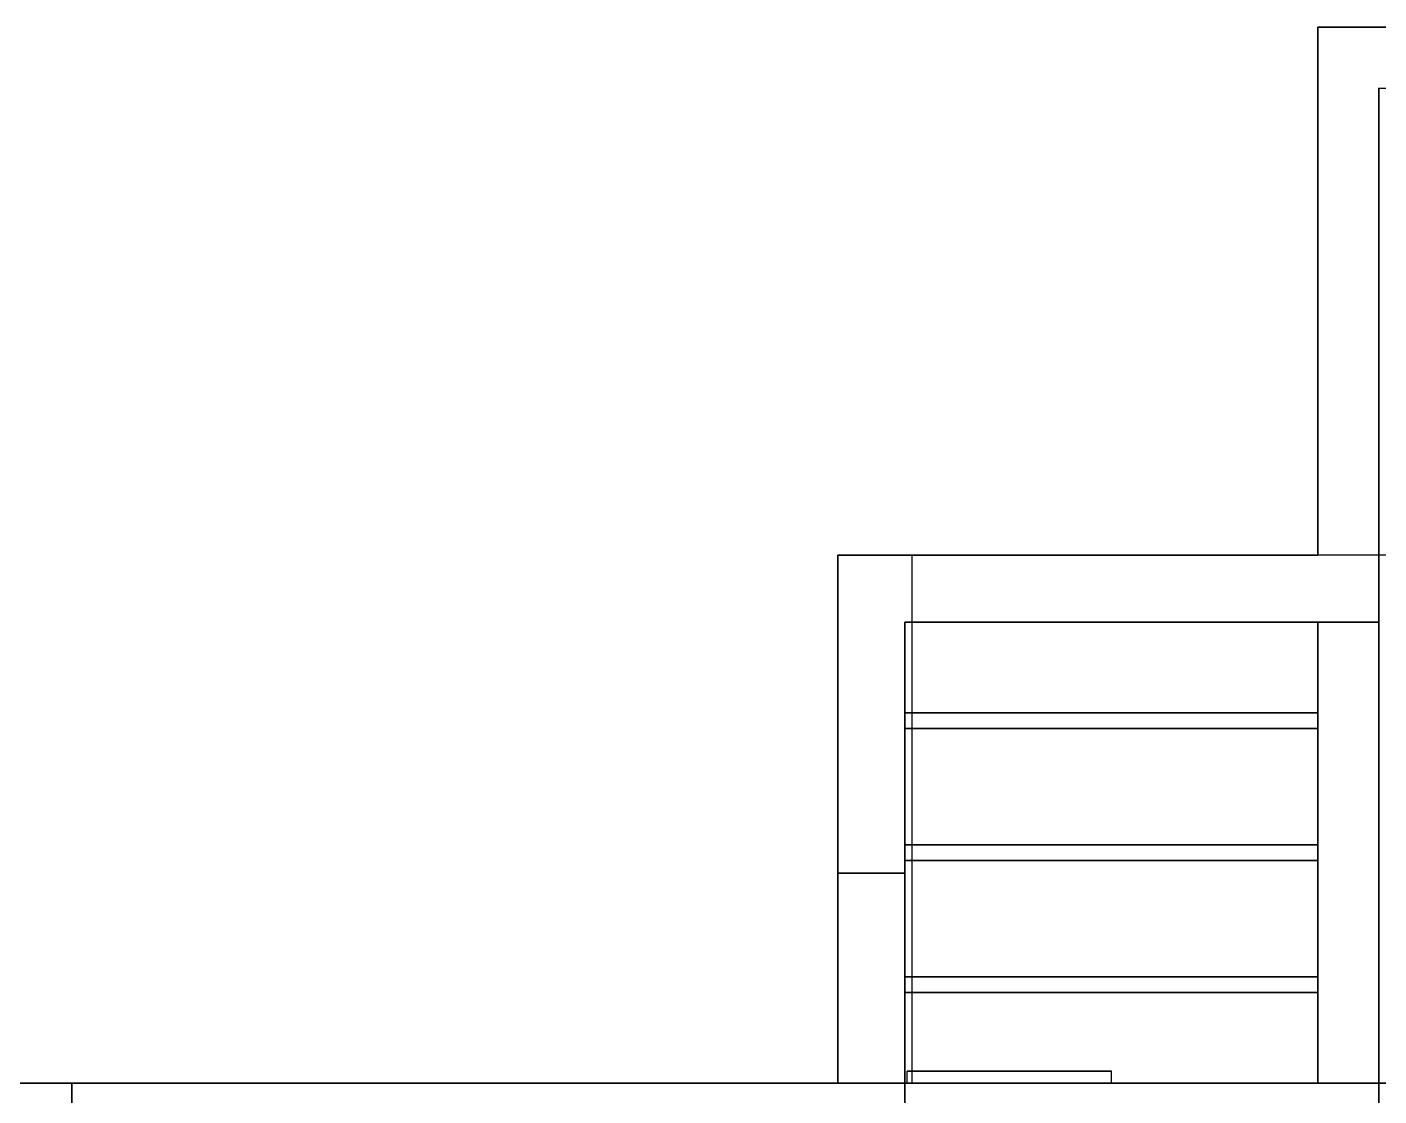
# Model space of a CAD drawing. Header units: millimetres. Extents: x 1429 to 3422, y 966 to 3043.
# Drawn here: x 2197 to 2760, y 2597 to 3043 of the extents above; entities that cross this region are included whole.
import ezdxf

# ---------------------------------------------------------------- set-up
doc = ezdxf.new("R2010")
doc.units = ezdxf.units.MM
doc.header["$MEASUREMENT"] = 0
for name, color, linetype in [('3D_BASE HORMIGON', 7, 'Continuous'), ('3D_CARPINTER_A', 7, 'Continuous'), ('3D_CUBIERTA', 7, 'Continuous'), ('3D_MURO', 1, 'Continuous'), ('3D_PISO', 7, 'Continuous'), ('3D_PUERTAS', 33, 'Continuous'), ('3D_VIGAS', 5, 'Continuous')]:
    doc.layers.add(name, color=color, linetype=linetype)

msp = doc.modelspace()

# ---------------------------------------------------------------- linework, layer by layer
at = {"layer": '3D_BASE HORMIGON'}
for p, q in [((2734.28537699226, 3042.62513616168, 270), (2734.28537699226, 3042.62513616168, 90)), ((2734.285376972912, 2932.625135844617, 270), (2734.285376972912, 2932.625135844617, 90)), ((2534.285377587667, 2822.625135527553, 270), (2534.285377587667, 2822.625135527553, 90)), ((2634.285377270615, 2822.625135527553, 270), (2634.285377270615, 2822.625135527553, 90)), ((2734.285376953563, 2822.625135527554, 270), (2734.285376953563, 2822.625135527554, 90)), ((2534.285377576012, 2712.625135844616, 270), (2534.285377576012, 2712.625135844616, 90)), ((2528.285377772861, 2602.625137577634, 180), (2528.285377772861, 2602.625137577634)), ((2534.285377564358, 2602.625136161679, 270), (2534.285377564358, 2602.625136161679, 90)), ((2690.535377175995, 2602.625136161679, 270), (2690.535377175995, 2602.625136161679, 90))]:
    msp.add_line(p, q, dxfattribs=at)
for points in [[(3422.285375280362, 3042.625136161679), (3422.285375086972, 2354.625135379804), (2872.285376449666, 2354.625135527993), (2872.285376723522, 2601.125136161681), (2846.785376787632, 2601.125136161681), (2846.785376787631, 2602.625136161679), (2534.285377564358, 2602.625136161679), (2534.285377587667, 2822.625135527553), (2734.285376953563, 2822.625135527554), (2734.28537699226, 3042.62513616168), (3422.285375280362, 3042.625136161679)], [(3422.285375280362, 3042.625136161679), (2734.28537699226, 3042.62513616168)], [(2734.28537699226, 3042.62513616168), (3422.285375280362, 3042.625136161679)], [(2734.285376953563, 2822.625135527554), (2734.28537699226, 3042.62513616168)], [(2734.28537699226, 3042.62513616168), (2734.285376953563, 2822.625135527554)], [(2734.285376953563, 2822.625135527554), (2734.28537699226, 3042.62513616168)], [(2734.28537699226, 3042.62513616168), (3422.285375280362, 3042.625136161679)], [(2534.285377587667, 2822.625135527553), (2734.285376953563, 2822.625135527554)], [(2534.285377564358, 2602.625136161679), (2534.285377587667, 2822.625135527553)], [(2534.285377587667, 2822.625135527553), (2534.285377564358, 2602.625136161679)], [(2734.285376953563, 2822.625135527554), (2534.285377587667, 2822.625135527553)], [(2534.285377564358, 2602.625136161679), (2534.285377587667, 2822.625135527553)], [(2534.285377587667, 2822.625135527553), (2734.285376953563, 2822.625135527554)], [(2872.285376916912, 2602.625137577633), (2872.285376723522, 1914.625136795759), (2322.285378086216, 1914.625136943947), (2322.285378360072, 2161.125137577636), (2296.785378424182, 2161.125137577636), (2296.785378424181, 2162.625137577633), (1984.285379200908, 2162.625137577633), (1984.285379224216, 2382.625136943507), (2184.285378590113, 2382.625136943508), (2184.28537862881, 2602.625137577634), (2872.285376916912, 2602.625137577633)], [(2872.285376916912, 2602.625137577633), (2184.28537862881, 2602.625137577634)], [(2184.28537862881, 2602.625137577634), (2872.285376916912, 2602.625137577633)], [(2184.28537862881, 2602.625137577634), (2872.285376916912, 2602.625137577633)], [(2846.785376787631, 2602.625136161679), (2534.285377564358, 2602.625136161679)], [(2534.285377564358, 2602.625136161679), (2846.785376787631, 2602.625136161679)], [(2846.785376787631, 2602.625136161679), (2534.285377564358, 2602.625136161679)]]:
    msp.add_lwpolyline(points, dxfattribs=at)
at = {"layer": '3D_CARPINTER_A'}
msp.add_polyline3d([(1457.285380507326, 1914.625136795756, 432.6272728141732), (1457.285380507326, 1722.625136161678, 432.6272728141732), (1657.285379880487, 1722.625136161678, 465.3545455139752), (1657.285379872676, 1716.625136161677, 465.354545512697), (1689.227747552685, 1716.625136161677, 470.5814784177841), (1689.78537987331, 1500.125136795756, 470.6727273431868), (2294.085378053753, 1500.125136795754, 569.5581818178186), (2296.785378049774, 1940.962494339922, 569.9999999999995), (2844.085376791611, 1940.125136795756, 659.690512064324), (2846.785376413225, 2380.962492923968, 659.9999999387333), (3394.08537515506, 2380.125135379802, 749.6196124115136), (3394.154563889781, 3014.7312901672, 749.5695035495323), (2759.785376987786, 3017.125136161679, 645.7636363637187), (2759.785376948652, 2794.625135493134, 645.7636363573151), (2562.285377582853, 2794.625135527552, 613.4454545687474), (2562.285377582854, 2577.125136161681, 613.4454545687478), (2209.785378287999, 2577.12513616168, 555.7636363699482), (2209.785378287997, 2356.125135527547, 555.763636369948), (2010.785378922121, 2356.125135527549, 523.2000000353501), (2010.785378922123, 2136.125136161713, 523.2000000353505), (1657.285379873245, 2136.125136161705, 465.3545455127899), (1657.285379873248, 1914.625136795765, 465.3545455127905), (1457.285380507326, 1914.625136795756, 432.6272728141732)], dxfattribs=at)
at = {"layer": '3D_CUBIERTA'}
for p, q in [((2734.28537699226, 3042.62513616168, 644.5909090821478), (2734.28537699226, 3042.62513616168, 649.5909090821478)), ((2534.285377587667, 2822.625135527553, 611.8636363772025), (2534.285377587667, 2822.625135527553, 616.8636363772025)), ((2734.285376953563, 2822.625135527554, 644.5909090758157), (2734.285376953563, 2822.625135527554, 649.5909090758157)), ((2562.285377582853, 2794.625135527552, 613.4454545687474), (2562.285377582853, 2794.625135527552, 616.4454545687474)), ((2534.285377564358, 2602.62513616168, 611.8636363733885), (2534.285377564358, 2602.62513616168, 616.8636363733885))]:
    msp.add_line(p, q, dxfattribs=at)
for points in [[(2562.285377582853, 2794.625135527552), (2562.285377582854, 2577.125136161681)], [(2562.285377582854, 2577.125136161681), (2562.285377582853, 2794.625135527552)]]:
    msp.add_lwpolyline(points, dxfattribs=at)
at = {"layer": '3D_CUBIERTA', "extrusion": (0, 1, 0)}
for points in [[(-2562.285377582853, 616.4454545687474), (-2759.785376948652, 648.7636363573151)], [(-2759.785376948652, 645.7636363573151), (-2562.285377582853, 613.4454545687474)]]:
    msp.add_lwpolyline(points, dxfattribs=at)
at = {"layer": '3D_CUBIERTA'}
for points in [[(2734.28537699226, 3042.62513616168, 644.5909090821478), (2734.285376972912, 2932.625135844617, 644.5909090789818), (2734.285376953563, 2822.625135527554, 644.5909090758157)], [(3422.285375280363, 3042.625136161679, 757.172727242191), (3078.285376136311, 3042.625136161679, 700.8818181621693), (2734.28537699226, 3042.62513616168, 644.5909090821478)], [(2734.28537699226, 3042.62513616168, 649.5909090821478), (3078.285376136311, 3042.625136161679, 705.8818181621693), (3422.285375280363, 3042.625136161679, 762.172727242191)], [(2734.285376953563, 2822.625135527554, 649.5909090758157), (2734.285376972912, 2932.625135844617, 649.5909090789818), (2734.28537699226, 3042.62513616168, 649.5909090821478)], [(2534.285377587667, 2822.625135527553, 611.8636363772025), (2534.285377576012, 2712.625135844616, 611.8636363752955), (2534.285377564358, 2602.62513616168, 611.8636363733885)], [(2734.285376953563, 2822.625135527554, 644.5909090758157), (2634.285377270615, 2822.625135527553, 628.2272727265091), (2534.285377587667, 2822.625135527553, 611.8636363772025)], [(2534.285377587667, 2822.625135527553, 616.8636363772025), (2634.285377270615, 2822.625135527553, 633.2272727265091), (2734.285376953563, 2822.625135527554, 649.5909090758157)], [(2534.285377564358, 2602.62513616168, 616.8636363733885), (2534.285377576012, 2712.625135844616, 616.8636363752955), (2534.285377587667, 2822.625135527553, 616.8636363772025)], [(2534.285377564358, 2602.62513616168, 611.8636363733885), (2359.285377926179, 2602.625136161679, 583.2272727305169), (2184.285378287999, 2602.625136161679, 554.5909090876454)], [(2184.285378287999, 2602.625136161679, 559.5909090876454), (2359.285377926179, 2602.625136161679, 588.2272727305169), (2534.285377564358, 2602.62513616168, 616.8636363733885)]]:
    msp.add_open_spline(points, degree=2, dxfattribs=at)
at = {"layer": '3D_MURO'}
for p, q in [((2734.28537699226, 3042.62513616168, 270), (2734.28537699226, 3042.62513616168, 641.5909090821478)), ((2534.285377587667, 2822.625135527553, 270), (2534.285377587667, 2822.625135527553, 608.8636363772025)), ((2734.285376953563, 2822.625135527554, 270), (2734.285376953563, 2822.625135527554, 641.5909090758157)), ((2562.285377582853, 2794.625135527552, 270), (2562.285377582853, 2794.625135527552, 613.4454545687474)), ((2734.285376948644, 2794.625135527554, 300), (2734.285376948644, 2794.625135527554, 641.5909090750108)), ((2534.285377564358, 2602.625136161679, 270), (2534.285377564358, 2602.625136161679, 300)), ((2534.285377564358, 2602.62513616168, 540), (2534.285377564358, 2602.62513616168, 608.8636363733885)), ((2534.285377564358, 2602.62513616168, 540), (2534.285377564358, 2602.62513616168, 270)), ((2534.285377564358, 2602.625136161679, 270), (2534.285377564358, 2602.625136161679, 300)), ((2562.285377582853, 2602.62513616168, 540), (2562.285377582853, 2602.62513616168, 613.4454545687474)), ((2562.285377582853, 2602.62513616168, 540), (2562.285377582853, 2602.62513616168, 270)), ((2734.285376914873, 2602.62513616168, 300), (2734.285376914873, 2602.62513616168, 641.5909090694846)), ((2759.785376915195, 2602.62513616168, 300), (2759.785376915195, 2602.62513616168, 645.7636363518402))]:
    msp.add_line(p, q, dxfattribs=at)
at = {"layer": '3D_MURO', "extrusion": (-0.1614885684714617, 0, 0.9868745828386897)}
msp.add_lwpolyline([(-1942.625136795757, 1479.649861353217), (-1694.625136161678, 1479.649861353217), (-1694.625136098143, 1710.682257293048), (-1474.625136795755, 1710.68225729304), (-1474.625136795756, 2384.526745413391), (-1914.625136795759, 2384.526745413392), (-1914.625136795759, 2941.841735892606), (-2354.625135379804, 2941.841735892606), (-2354.625135379804, 3499.156725991353), (-3042.625136161679, 3499.156726187316), (-3042.62513616168, 2802.006338233146), (-2822.625135527554, 2802.006338193934), (-2822.625135527553, 2599.346341833902), (-2602.62513616168, 2599.346341810284), (-2602.625136161679, 2244.691347789055), (-2382.625135527548, 2244.691347789055), (-2382.625135527546, 2042.031351429053), (-2162.625136161679, 2042.031351429052), (-2162.625136161669, 1682.309857713252), (-1942.625136795757, 1682.309857713264), (-1942.625136795757, 1479.649861353217)], dxfattribs=at)
at = {"layer": '3D_MURO'}
for points in [[(3422.285375280362, 3014.625136161679), (3422.285375280362, 3042.625136161679), (2734.28537699226, 3042.62513616168), (2734.285376953563, 2822.625135527554), (2534.285377587667, 2822.625135527553), (2534.285377564358, 2690.125134893479), (2562.285377566475, 2690.125134889094), (2562.285377582853, 2794.625135527552), (2759.785376948653, 2794.625135493134), (2759.785376987786, 3017.125136161679), (3422.285375280362, 3014.625136161679)], [(2534.285377564358, 2602.62513616168), (2534.285377587667, 2822.625135527553), (2734.285376953563, 2822.625135527554), (2734.28537699226, 3042.62513616168), (3422.285375280362, 3042.625136161679), (3422.285375280362, 3014.625136161679), (2759.785376987786, 3017.125136161679), (2759.785376948653, 2794.625135493134), (2562.285377582853, 2794.625135527552), (2562.285377582853, 2602.62513616168), (2534.285377564358, 2602.62513616168)], [(2734.28537699226, 3042.62513616168), (3422.285375280362, 3042.625136161679)], [(2734.285376953563, 2822.625135527554), (2734.28537699226, 3042.62513616168)], [(2534.285377587667, 2822.625135527553), (2734.285376953563, 2822.625135527554)], [(2534.285377568993, 2690.125134893479), (2534.285377587667, 2822.625135527553)], [(2562.285377582853, 2794.625135527552), (2562.285377582853, 2690.125134893479)], [(2759.785376948653, 2794.625135493134), (2562.285377582853, 2794.625135527552)], [(2010.785378922132, 2161.12513616168), (1984.285378922132, 2161.12513616168), (1984.285378922132, 2382.625135527546), (2184.285378287999, 2382.625135527548), (2184.285378287999, 2602.625136161679), (2846.785376787631, 2602.625136161679), (2846.785376787631, 2577.125136161681), (2209.785378287999, 2577.12513616168), (2209.785378287997, 2356.125135527547), (2010.785378922121, 2356.125135527549), (2010.785378922132, 2161.12513616168)], [(2534.285377564358, 2602.62513616168), (2562.285377582853, 2602.62513616168)]]:
    msp.add_lwpolyline(points, dxfattribs=at)
at = {"layer": '3D_MURO', "extrusion": (-0.1614885684714616, 0, 0.9868745828386897)}
msp.add_lwpolyline([(-2161.12513616168, 2068.883801031893), (-2161.12513616168, 2042.031351429052), (-2382.625135527546, 2042.031351429053), (-2382.625135527548, 2244.691347789055), (-2602.625136161679, 2244.691347789055), (-2602.625136161679, 2827.845487772885), (-2577.125136161681, 2827.845487772682), (-2577.12513616168, 2270.530497406882), (-2356.125135527547, 2270.530497406879), (-2356.125135527549, 2068.883801031882), (-2161.12513616168, 2068.883801031893)], dxfattribs=at)
at = {"layer": '3D_MURO'}
for points, degree in [([(2734.28537699226, 3042.62513616168, 270), (3078.285376136311, 3042.625136161679, 270), (3422.285375280362, 3042.625136161679, 270)], 2), ([(2734.285376953563, 2822.625135527554, 270), (2734.285376972912, 2932.625135844617, 270), (2734.28537699226, 3042.62513616168, 270)], 2), ([(2734.28537699226, 3042.62513616168, 641.5909090821478), (2734.285376979361, 2969.291802616971, 641.5909090800372), (2734.285376966462, 2895.958469072262, 641.5909090779262), (2734.285376953563, 2822.625135527554, 641.5909090758157)], 3), ([(3422.285375280363, 3042.625136161679, 754.172727242191), (3192.952042517662, 3042.625136161679, 716.6454545221767), (2963.618709754961, 3042.625136161679, 679.1181818021623), (2734.28537699226, 3042.62513616168, 641.5909090821478)], 3), ([(2534.285377564358, 2602.62513616168, 270), (2534.285377576012, 2712.625135844616, 270), (2534.285377587667, 2822.625135527553, 270)], 2), ([(2534.285377587667, 2822.625135527553, 270), (2634.285377270615, 2822.625135527553, 270), (2734.285376953563, 2822.625135527554, 270)], 2), ([(2534.285377587667, 2822.625135527553, 608.8636363772025), (2534.285377579897, 2749.291802405595, 608.8636363759313), (2534.285377572128, 2675.958469283637, 608.8636363746599), (2534.285377564358, 2602.62513616168, 608.8636363733885)], 3), ([(2734.285376953563, 2822.625135527554, 641.5909090758157), (2667.618710498265, 2822.625135527553, 630.6818181762778), (2600.952044042965, 2822.625135527553, 619.7727272767403), (2534.285377587667, 2822.625135527553, 608.8636363772025)], 3), ([(2562.285377582853, 2794.625135527552, 270), (2562.285377582853, 2698.625135844616, 270), (2562.285377582853, 2602.62513616168, 270)], 2), ([(2759.785376948653, 2794.625135493134, 270), (2661.035377265753, 2794.625135510343, 270), (2562.285377582853, 2794.625135527552, 270)], 2), ([(2562.285377582853, 2794.625135527552, 613.4454545687474), (2628.118710704787, 2794.625135516079, 624.2181818316035), (2693.95204382672, 2794.625135504607, 634.9909090944592), (2759.785376948653, 2794.625135493134, 645.7636363573151)], 3), ([(2562.285377582853, 2602.62513616168, 613.4454545687474), (2562.285377582853, 2666.625135950304, 613.4454545687473), (2562.285377582853, 2730.625135738928, 613.4454545687476), (2562.285377582853, 2794.625135527552, 613.4454545687474)], 3), ([(2734.285376948644, 2794.625135527554, 300), (2734.285376931758, 2698.625135844617, 300), (2734.285376914873, 2602.62513616168, 300)], 2), ([(2759.785376948652, 2794.625135493134, 300), (2747.035376948648, 2794.625135510344, 300), (2734.285376948644, 2794.625135527554, 300)], 2), ([(2734.285376948644, 2794.625135527554, 641.5909090750108), (2742.785376948647, 2794.62513551608, 642.9818181691122), (2751.28537694865, 2794.625135504607, 644.3727272632137), (2759.785376948652, 2794.625135493134, 645.7636363573151)], 3), ([(2734.285376914873, 2602.62513616168, 641.5909090694846), (2734.28537692613, 2666.625135950304, 641.5909090713268), (2734.285376937387, 2730.625135738929, 641.5909090731687), (2734.285376948644, 2794.625135527554, 641.5909090750108)], 3), ([(2759.785376915195, 2602.62513616168, 300), (2759.785376931924, 2698.625135827407, 300), (2759.785376948652, 2794.625135493134, 300)], 2), ([(2759.785376948652, 2794.625135493134, 645.7636363573151), (2759.7853769375, 2730.625135715983, 645.7636363554902), (2759.785376926347, 2666.625135938831, 645.7636363536651), (2759.785376915195, 2602.62513616168, 645.7636363518402)], 3), ([(2534.285377573628, 2690.125134893479, 540), (2534.285377570538, 2660.958468649546, 540), (2534.285377567448, 2631.791802405613, 540), (2534.285377564358, 2602.62513616168, 540)], 3), ([(2562.285377582853, 2690.125134893479, 270), (2562.285377582853, 2690.125134893479, 359.9999999999997), (2562.285377582853, 2690.125134893479, 450.0000000000003), (2562.285377582853, 2690.125134893479, 540)], 3), ([(2562.285377582853, 2690.125134893479, 540), (2562.285377582853, 2660.958468649546, 540), (2562.285377582853, 2631.791802405613, 540), (2562.285377582853, 2602.62513616168, 540)], 3), ([(2184.285378287999, 2602.625136161679, 180), (2515.535377537815, 2602.625136161679, 180), (2846.785376787631, 2602.625136161679, 180)], 2), ([(2759.785376915196, 2602.625136161679, 645.7636363518404), (2567.952044039464, 2602.625136161679, 614.3727272637753), (2376.118711163731, 2602.625136161679, 582.9818181757104), (2184.285378287999, 2602.625136161679, 551.5909090876454)], 3), ([(2184.285378287999, 2602.625136161679, 551.5909090876454), (2472.035377601598, 2602.625136161679, 598.6772727197429), (2759.785376915196, 2602.625136161679, 645.7636363518404)], 2), ([(2759.785376915196, 2602.625136161679, 269.9999999999999), (2684.618710464917, 2602.625136161678, 270), (2609.452044014637, 2602.625136161679, 270), (2534.285377564358, 2602.625136161679, 270)], 3), ([(2534.285377564358, 2602.625136161679, 300), (2609.452044014638, 2602.625136161679, 300), (2684.618710464917, 2602.625136161679, 300), (2759.785376915196, 2602.625136161679, 300)], 3), ([(2562.285377582853, 2602.62513616168, 270), (2548.285377573606, 2602.62513616168, 270), (2534.285377564358, 2602.62513616168, 270)], 2), ([(2534.285377564358, 2602.62513616168, 608.8636363733885), (2543.618710903857, 2602.62513616168, 610.3909091051748), (2552.952044243355, 2602.62513616168, 611.918181836961), (2562.285377582853, 2602.62513616168, 613.4454545687474)], 3), ([(2534.285377564358, 2602.62513616168, 540), (2543.618710903856, 2602.62513616168, 540), (2552.952044243355, 2602.62513616168, 540), (2562.285377582853, 2602.62513616168, 540)], 3), ([(2534.285377564358, 2602.62513616168, 540), (2543.618710903856, 2602.62513616168, 540), (2552.952044243355, 2602.62513616168, 540), (2562.285377582853, 2602.62513616168, 540)], 3), ([(2759.785376915196, 2602.625136161679, 269.9999999999999), (2684.618710464917, 2602.625136161678, 270), (2609.452044014637, 2602.625136161679, 270), (2534.285377564358, 2602.625136161679, 270)], 3), ([(2534.285377564358, 2602.625136161679, 300), (2609.452044014638, 2602.625136161679, 300), (2684.618710464917, 2602.625136161679, 300), (2759.785376915196, 2602.625136161679, 300)], 3), ([(2734.285376914873, 2602.62513616168, 300), (2747.035376915034, 2602.62513616168, 300), (2759.785376915195, 2602.62513616168, 300)], 2), ([(2759.785376915195, 2602.62513616168, 645.7636363518402), (2751.285376915088, 2602.62513616168, 644.3727272577216), (2742.78537691498, 2602.62513616168, 642.9818181636033), (2734.285376914873, 2602.62513616168, 641.5909090694846)], 3), ([(2846.785376787631, 2602.625136161679, 270), (2817.785376830153, 2602.625136161679, 270.0000000000001), (2788.785376872674, 2602.625136161679, 269.9999999999999), (2759.785376915196, 2602.625136161679, 269.9999999999999)], 3), ([(2759.785376915196, 2602.625136161679, 300), (2759.785376915196, 2602.625136161679, 415.2545454506131), (2759.785376915196, 2602.625136161679, 530.5090909012272), (2759.785376915196, 2602.625136161679, 645.7636363518404)], 3), ([(2759.785376915196, 2602.625136161679, 645.7636363518404), (2759.785376915096, 2589.87513616168, 645.7636363518241), (2759.785376914996, 2577.125136161681, 645.7636363518077)], 2), ([(2759.785376915196, 2602.625136161679, 300), (2759.785376914085, 2589.87513616168, 300), (2759.785376912974, 2577.125136161681, 300)], 2), ([(2759.785376915196, 2602.625136161679, 645.7636363518405), (2759.785376915129, 2594.12513616168, 645.7636363518296), (2759.785376915062, 2585.62513616168, 645.7636363518186), (2759.785376914996, 2577.125136161681, 645.7636363518078)], 3), ([(2759.785376915196, 2602.625136161679, 645.7636363518405), (2759.785376915196, 2602.625136161679, 472.8818181759203), (2759.785376915196, 2602.625136161679, 300)], 2), ([(2759.785376915196, 2602.625136161679, 269.9999999999999), (2759.785376915196, 2602.625136161679, 279.9999999999999), (2759.785376915196, 2602.625136161679, 290), (2759.785376915196, 2602.625136161679, 300)], 3)]:
    msp.add_open_spline(points, degree=degree, dxfattribs=at)
at = {"layer": '3D_MURO', "extrusion": (-0.0001471598139662498, 0.9999999891719945, 2.526374144235861e-15)}
msp.add_open_spline([(2534.285377568993, 2690.125134893479, 270), (2534.285377573628, 2690.12513489348, 359.9999999999991), (2534.285377573628, 2690.125134893479, 450.0000000000007), (2534.285377573628, 2690.125134893479, 540)], degree=3, dxfattribs=at)
at = {"layer": '3D_PISO'}
for p, q in [((2562.285377582853, 2794.625135527552, 270), (2562.285377582853, 2794.625135527552, 300)), ((2534.285377564358, 2690.125134893479, 270), (2534.285377564358, 2690.125134893479, 300)), ((2562.285377566475, 2690.125134889094, 270), (2562.285377566475, 2690.125134889094, 300)), ((2534.285377564358, 2602.62513616168, 270), (2534.285377564358, 2602.62513616168, 300)), ((2759.785376915196, 2602.62513616168, 270), (2759.785376915196, 2602.62513616168, 300))]:
    msp.add_line(p, q, dxfattribs=at)
for points in [[(2562.285377566475, 2690.125134889094, 270), (2562.285377574664, 2742.375135208323, 270), (2562.285377582853, 2794.625135527552, 270)], [(2562.285377582853, 2794.625135527552, 270), (2661.035377265753, 2794.625135510343, 270), (2759.785376948652, 2794.625135493134, 270)], [(2562.285377582853, 2794.625135527552, 300), (2562.285377574664, 2742.375135208323, 300), (2562.285377566475, 2690.125134889094, 300)], [(2759.785376948652, 2794.625135493134, 300), (2661.035377265753, 2794.625135510343, 300), (2562.285377582853, 2794.625135527552, 300)], [(2534.285377564358, 2690.125134893479, 270), (2548.285377565416, 2690.125134891287, 270), (2562.285377566475, 2690.125134889094, 270)], [(2534.285377564358, 2602.62513616168, 270), (2534.285377564358, 2646.375135527579, 270), (2534.285377564358, 2690.125134893479, 270)], [(2534.285377564358, 2690.125134893479, 300), (2534.285377564358, 2646.375135527579, 300), (2534.285377564358, 2602.62513616168, 300)], [(2562.285377566475, 2690.125134889094, 300), (2548.285377565416, 2690.125134891287, 300), (2534.285377564358, 2690.125134893479, 300)], [(2759.785376915196, 2602.62513616168, 270), (2647.035377239777, 2602.62513616168, 270), (2534.285377564358, 2602.62513616168, 270)], [(2534.285377564358, 2602.62513616168, 300), (2647.035377239777, 2602.62513616168, 300), (2759.785376915196, 2602.62513616168, 300)], [(2759.785376895592, 2490.125135132772, 270), (2759.785376905394, 2546.375135647226, 270), (2759.785376915196, 2602.62513616168, 270)], [(2759.785376915196, 2602.62513616168, 300), (2759.785376905394, 2546.375135647226, 300), (2759.785376895592, 2490.125135132772, 300)]]:
    msp.add_open_spline(points, degree=2, dxfattribs=at)
at = {"layer": '3D_PUERTAS'}
for points in [[(2563.285377602038, 2607.62513616168, 300), (2605.785377602038, 2607.62513616168, 300), (2648.285377602038, 2607.62513616168, 300)], [(2648.285377602038, 2607.62513616168, 540), (2605.785377602038, 2607.62513616168, 540), (2563.285377602038, 2607.62513616168, 540)], [(2563.285377602038, 2607.62513616168, 540), (2563.285377602038, 2607.62513616168, 420), (2563.285377602038, 2607.62513616168, 300)], [(2563.285377602038, 2602.62513616168, 300), (2563.285377602038, 2605.12513616168, 300), (2563.285377602038, 2607.62513616168, 300)], [(2563.285377602038, 2602.62513616168, 540), (2563.285377602038, 2605.12513616168, 540), (2563.285377602038, 2607.62513616168, 540)], [(2648.285377602038, 2602.62513616168, 300), (2605.785377602038, 2602.62513616168, 300), (2563.285377602038, 2602.62513616168, 300)], [(2563.285377602038, 2602.62513616168, 300), (2563.285377602038, 2602.62513616168, 420), (2563.285377602038, 2602.62513616168, 540)], [(2563.285377602038, 2602.62513616168, 540), (2605.785377602038, 2602.62513616168, 540), (2648.285377602038, 2602.62513616168, 540)], [(2648.285377602038, 2607.62513616168, 300), (2648.285377602038, 2607.62513616168, 420), (2648.285377602038, 2607.62513616168, 540)], [(2648.285377602038, 2602.62513616168, 300), (2648.285377602038, 2605.12513616168, 300), (2648.285377602038, 2607.62513616168, 300)], [(2648.285377602038, 2602.62513616168, 540), (2648.285377602038, 2605.12513616168, 540), (2648.285377602038, 2607.62513616168, 540)], [(2648.285377602038, 2602.62513616168, 540), (2648.285377602038, 2602.62513616168, 420), (2648.285377602038, 2602.62513616168, 300)]]:
    msp.add_open_spline(points, degree=2, dxfattribs=at)
at = {"layer": '3D_VIGAS'}
for points in [[(2759.785376919889, 2921.875134449387, 645.7636363715498), (2759.785376912577, 2919.708467769253, 645.7636364126744), (2759.785376912579, 2917.541801089119, 645.7636364126746), (2759.785376918756, 2915.375134408984, 645.7636363713643)], [(2759.785376919888, 2866.875134449364, 645.7636363715498), (2759.785376912577, 2864.708467769231, 645.7636364126744), (2759.785376912578, 2862.541801089096, 645.7636364126746), (2759.785376918756, 2860.375134408961, 645.7636363713643)], [(2562.285377582853, 2756.875134449545, 568.445454629709), (2562.285377582853, 2754.708467769336, 568.4454546297037), (2562.285377582853, 2752.541801089124, 568.4454546297037), (2562.285377582853, 2750.375134408916, 568.445454629709)], [(2734.285376918569, 2750.375134408916, 641.5909090885632), (2734.285376912322, 2752.541801089061, 641.5909091303298), (2734.28537691232, 2754.708467769205, 641.5909091303296), (2734.285376919714, 2756.875134449348, 641.5909090887503)], [(2734.285376922656, 2756.875134449337, 596.5909091317199), (2734.285376922275, 2754.708467769198, 596.5909091316531), (2734.285376921894, 2752.541801089055, 596.5909091315909), (2734.285376921513, 2750.375134408916, 596.5909091315328)], [(2759.785376919887, 2756.875134449319, 645.7636363715498), (2759.785376912576, 2754.708467769185, 645.7636364126744), (2759.785376912577, 2752.541801089051, 645.7636364126746), (2759.785376918755, 2750.375134408916, 645.7636363713643)], [(2562.285377582854, 2701.875134449568, 568.445454629709), (2562.285377582854, 2699.708467769359, 568.4454546297037), (2562.285377582854, 2697.541801089147, 568.4454546297037), (2562.285377582854, 2695.375134408939, 568.445454629709)], [(2734.285376918569, 2695.375134408939, 641.5909090885632), (2734.285376912322, 2697.541801089083, 641.5909091303298), (2734.285376912321, 2699.708467769228, 641.5909091303296), (2734.285376919714, 2701.875134449371, 641.5909090887503)], [(2734.285376922656, 2701.875134449359, 596.5909091317199), (2734.285376922276, 2699.708467769221, 596.5909091316531), (2734.285376921894, 2697.541801089078, 596.5909091315909), (2734.285376921513, 2695.375134408939, 596.5909091315328)], [(2759.785376919888, 2701.875134449342, 645.7636363715498), (2759.785376912576, 2699.708467769208, 645.7636364126744), (2759.785376912578, 2697.541801089073, 645.7636364126746), (2759.785376918755, 2695.375134408939, 645.7636363713643)], [(2562.285377582853, 2646.875134449545, 568.445454629709), (2562.285377582853, 2644.708467769336, 568.4454546297037), (2562.285377582853, 2642.541801089124, 568.4454546297037), (2562.285377582853, 2640.375134408916, 568.445454629709)], [(2734.285376918569, 2640.375134408916, 641.5909090885632), (2734.285376912322, 2642.541801089061, 641.5909091303298), (2734.28537691232, 2644.708467769205, 641.5909091303296), (2734.285376919714, 2646.875134449348, 641.5909090887503)], [(2734.285376922656, 2646.875134449337, 596.5909091317199), (2734.285376922275, 2644.708467769198, 596.5909091316531), (2734.285376921894, 2642.541801089055, 596.5909091315909), (2734.285376921513, 2640.375134408916, 596.5909091315328)], [(2759.785376919887, 2646.875134449319, 645.7636363715498), (2759.785376912576, 2644.708467769185, 645.7636364126744), (2759.785376912577, 2642.541801089051, 645.7636364126746), (2759.785376918755, 2640.375134408916, 645.7636363713643)]]:
    msp.add_open_spline(points, degree=3, dxfattribs=at)
at = {"layer": '3D_VIGAS', "extrusion": (0.9868406159440548, -3.332574173665715e-12, 0.1616960071342466)}
for points in [[(2562.285377577971, 2750.375134408916, 613.445454598582), (2562.285377573091, 2752.54180108913, 613.4454546284118), (2562.28537757309, 2754.708467769344, 613.4454546284114), (2562.285377577993, 2756.875134449557, 613.4454545985856)], [(2562.285377577972, 2695.375134408939, 613.445454598582), (2562.285377573091, 2697.541801089153, 613.4454546284118), (2562.28537757309, 2699.708467769367, 613.4454546284114), (2562.285377577993, 2701.875134449579, 613.4454545985856)], [(2562.285377577971, 2640.375134408916, 613.445454598582), (2562.285377573091, 2642.54180108913, 613.4454546284118), (2562.28537757309, 2644.708467769344, 613.4454546284114), (2562.285377577993, 2646.875134449557, 613.4454545985856)]]:
    msp.add_open_spline(points, degree=3, dxfattribs=at)
at = {"layer": '3D_VIGAS', "extrusion": (-9.357198409369093e-05, 0.9999999956221419, -2.728503390934381e-13)}
for points in [[(2562.285377582853, 2756.875134449545, 568.445454629709), (2562.285377582853, 2756.875134449549, 583.445666776004), (2562.285377582853, 2756.875134449553, 598.4452424522871), (2562.285377577993, 2756.875134449557, 613.4454545985856)], [(2562.285377582854, 2701.875134449568, 568.445454629709), (2562.285377582854, 2701.875134449571, 583.445666776004), (2562.285377582854, 2701.875134449576, 598.4452424522871), (2562.285377577993, 2701.875134449579, 613.4454545985856)], [(2562.285377582853, 2646.875134449545, 568.445454629709), (2562.285377582853, 2646.875134449549, 583.445666776004), (2562.285377582853, 2646.875134449553, 598.4452424522871), (2562.285377577993, 2646.875134449557, 613.4454545985856)]]:
    msp.add_open_spline(points, degree=3, dxfattribs=at)
at = {"layer": '3D_VIGAS'}
for points, knots in [([(2562.285377582853, 2756.875134449545, 568.445454629709), (2577.844793499404, 2756.875134449525, 570.991540876442), (2633.794553844269, 2756.875134449456, 580.1469562266117), (2692.038209920736, 2756.875134449387, 589.6777363337231), (2734.285376922656, 2756.875134449337, 596.5909091317199)], [831.4049558665861, 831.4049558665861, 831.4049558665861, 831.4049558665861, 852.2254974601067, 905.1926619892351, 905.1926619892351, 905.1926619892351, 905.1926619892351]), ([(2734.285376919714, 2756.875134449348, 641.5909090887503), (2695.401896600693, 2756.875134449394, 635.2281577519674), (2637.144870043052, 2756.875134449464, 625.6951897520499), (2580.972508355056, 2756.875134449534, 616.5033487314375), (2562.285377577993, 2756.875134449557, 613.4454545985856)], [1585.371259838461, 1585.371259838461, 1585.371259838461, 1585.371259838461, 1634.066858769772, 1658.962628678394, 1658.962628678394, 1658.962628678394, 1658.962628678394]), ([(2562.285377577971, 2750.375134408916, 613.445454598582), (2580.972508373377, 2750.375134408916, 616.5033487344356), (2637.144870061931, 2750.375134408916, 625.6951897551394), (2695.401896619442, 2750.375134408916, 635.2281577550355), (2734.285376918569, 2750.375134408916, 641.5909090885632)], [2076.975905640772, 2076.975905640772, 2076.975905640772, 2076.975905640772, 2101.871675573831, 2150.567274480239, 2150.567274480239, 2150.567274480239, 2150.567274480239]), ([(2734.285376921513, 2750.375134408916, 596.5909091315328), (2692.038209939459, 2750.375134408916, 589.6777363367868), (2633.794553863102, 2750.375134408916, 580.1469562296934), (2577.844793517652, 2750.375134408916, 570.9915408794279), (2562.285377582853, 2750.375134408916, 568.445454629709)], [331.4535161518146, 331.4535161518146, 331.4535161518146, 331.4535161518146, 384.420680656047, 405.2412222739862, 405.2412222739862, 405.2412222739862, 405.2412222739862]), ([(2562.285377582854, 2701.875134449568, 568.445454629709), (2577.844793499404, 2701.875134449548, 570.991540876442), (2633.794553844269, 2701.875134449479, 580.1469562266117), (2692.038209920736, 2701.875134449409, 589.6777363337231), (2734.285376922656, 2701.875134449359, 596.5909091317199)], [831.4049558665861, 831.4049558665861, 831.4049558665861, 831.4049558665861, 852.2254974601067, 905.1926619892351, 905.1926619892351, 905.1926619892351, 905.1926619892351]), ([(2734.285376919714, 2701.875134449371, 641.5909090887503), (2695.401896600694, 2701.875134449417, 635.2281577519674), (2637.144870043052, 2701.875134449487, 625.6951897520499), (2580.972508355057, 2701.875134449556, 616.5033487314375), (2562.285377577993, 2701.875134449579, 613.4454545985856)], [1585.371259838461, 1585.371259838461, 1585.371259838461, 1585.371259838461, 1634.066858769772, 1658.962628678394, 1658.962628678394, 1658.962628678394, 1658.962628678394]), ([(2562.285377577972, 2695.375134408939, 613.445454598582), (2580.972508373378, 2695.375134408939, 616.5033487344356), (2637.144870061931, 2695.375134408939, 625.6951897551394), (2695.401896619442, 2695.375134408939, 635.2281577550355), (2734.285376918569, 2695.375134408939, 641.5909090885632)], [2076.975905640772, 2076.975905640772, 2076.975905640772, 2076.975905640772, 2101.871675573831, 2150.567274480239, 2150.567274480239, 2150.567274480239, 2150.567274480239]), ([(2734.285376921513, 2695.375134408939, 596.5909091315328), (2692.038209939459, 2695.375134408939, 589.6777363367868), (2633.794553863102, 2695.375134408939, 580.1469562296934), (2577.844793517652, 2695.375134408939, 570.9915408794279), (2562.285377582854, 2695.375134408939, 568.445454629709)], [331.4535161518146, 331.4535161518146, 331.4535161518146, 331.4535161518146, 384.420680656047, 405.2412222739862, 405.2412222739862, 405.2412222739862, 405.2412222739862]), ([(2562.285377582853, 2646.875134449545, 568.445454629709), (2577.844793499404, 2646.875134449525, 570.991540876442), (2633.794553844269, 2646.875134449456, 580.1469562266117), (2692.038209920736, 2646.875134449387, 589.6777363337231), (2734.285376922656, 2646.875134449337, 596.5909091317199)], [831.4049558665861, 831.4049558665861, 831.4049558665861, 831.4049558665861, 852.2254974601067, 905.1926619892351, 905.1926619892351, 905.1926619892351, 905.1926619892351]), ([(2734.285376919714, 2646.875134449348, 641.5909090887503), (2695.401896600693, 2646.875134449394, 635.2281577519674), (2637.144870043052, 2646.875134449464, 625.6951897520499), (2580.972508355056, 2646.875134449534, 616.5033487314375), (2562.285377577993, 2646.875134449557, 613.4454545985856)], [1585.371259838461, 1585.371259838461, 1585.371259838461, 1585.371259838461, 1634.066858769772, 1658.962628678394, 1658.962628678394, 1658.962628678394, 1658.962628678394]), ([(2562.285377577971, 2640.375134408916, 613.445454598582), (2580.972508373377, 2640.375134408916, 616.5033487344356), (2637.144870061931, 2640.375134408916, 625.6951897551394), (2695.401896619442, 2640.375134408916, 635.2281577550355), (2734.285376918569, 2640.375134408916, 641.5909090885632)], [2076.975905640772, 2076.975905640772, 2076.975905640772, 2076.975905640772, 2101.871675573831, 2150.567274480239, 2150.567274480239, 2150.567274480239, 2150.567274480239]), ([(2734.285376921513, 2640.375134408916, 596.5909091315328), (2692.038209939459, 2640.375134408916, 589.6777363367868), (2633.794553863102, 2640.375134408916, 580.1469562296934), (2577.844793517652, 2640.375134408916, 570.9915408794279), (2562.285377582853, 2640.375134408916, 568.445454629709)], [331.4535161518146, 331.4535161518146, 331.4535161518146, 331.4535161518146, 384.420680656047, 405.2412222739862, 405.2412222739862, 405.2412222739862, 405.2412222739862])]:
    msp.add_open_spline(points, degree=3, knots=knots, dxfattribs=at)
at = {"layer": '3D_VIGAS', "extrusion": (-0.0006182461417665586, 0.9999998088858358, -3.031653815813698e-13)}
for points in [[(2734.285376919714, 2756.875134449348, 641.5909090887503), (2734.285376922656, 2756.875134449346, 626.5908558014718), (2734.285376922656, 2756.875134449341, 611.5909624189985), (2734.285376922656, 2756.875134449337, 596.5909091317199)], [(2734.285376919714, 2701.875134449371, 641.5909090887503), (2734.285376922656, 2701.875134449368, 626.5908558014718), (2734.285376922656, 2701.875134449364, 611.5909624189985), (2734.285376922656, 2701.875134449359, 596.5909091317199)], [(2734.285376919714, 2646.875134449348, 641.5909090887503), (2734.285376922656, 2646.875134449346, 626.5908558014718), (2734.285376922656, 2646.875134449341, 611.5909624189985), (2734.285376922656, 2646.875134449337, 596.5909091317199)]]:
    msp.add_open_spline(points, degree=3, dxfattribs=at)
at = {"layer": '3D_VIGAS', "extrusion": (-0.0002794356463012169, 0.9999999609578591, -3.031670329280852e-14)}
for points in [[(2562.285377577971, 2750.375134408916, 613.445454598582), (2562.285377582853, 2750.375134408917, 598.4452424522871), (2562.285377582853, 2750.375134408917, 583.4456667760041), (2562.285377582853, 2750.375134408916, 568.445454629709)], [(2562.285377577972, 2695.375134408939, 613.445454598582), (2562.285377582854, 2695.37513440894, 598.4452424522871), (2562.285377582854, 2695.37513440894, 583.4456667760041), (2562.285377582854, 2695.375134408939, 568.445454629709)], [(2562.285377577971, 2640.375134408916, 613.445454598582), (2562.285377582853, 2640.375134408917, 598.4452424522871), (2562.285377582853, 2640.375134408917, 583.4456667760041), (2562.285377582853, 2640.375134408916, 568.445454629709)]]:
    msp.add_open_spline(points, degree=3, dxfattribs=at)
at = {"layer": '3D_VIGAS', "extrusion": (-0.0006951427990811917, 0.9999997583882152, -4.548534210444594e-14)}
for points in [[(2734.285376921513, 2750.375134408916, 596.5909091315328), (2734.285376921513, 2750.375134408917, 611.590962418811), (2734.285376921513, 2750.375134408917, 626.5908558012849), (2734.285376918569, 2750.375134408916, 641.5909090885632)], [(2734.285376921513, 2695.375134408939, 596.5909091315328), (2734.285376921513, 2695.37513440894, 611.590962418811), (2734.285376921513, 2695.37513440894, 626.5908558012849), (2734.285376918569, 2695.375134408939, 641.5909090885632)], [(2734.285376921513, 2640.375134408916, 596.5909091315328), (2734.285376921513, 2640.375134408917, 611.590962418811), (2734.285376921513, 2640.375134408917, 626.5908558012849), (2734.285376918569, 2640.375134408916, 641.5909090885632)]]:
    msp.add_open_spline(points, degree=3, dxfattribs=at)

doc.saveas('drawing.dxf')
